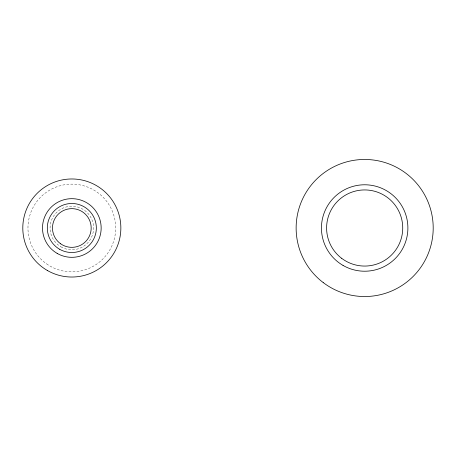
<?xml version="1.0" encoding="UTF-8"?>
<svg xmlns="http://www.w3.org/2000/svg" width="456" height="456" viewBox="0 0 456 456"><rect width="100%" height="100%" fill="white"/><g stroke="black" fill="none" stroke-linecap="round" stroke-linejoin="round"><path stroke-width="0.34" stroke-dasharray="2.28 1.71" d="M46.575 263.87A43.867 43.867 0 0 0 115.516 231.933A43.867 43.867 0 0 0 53.386 188.197A43.867 43.867 0 0 0 46.575 263.87M60.944 246.844A21.763 21.763 0 0 0 93.588 228A21.763 21.763 0 0 0 60.944 209.156A21.763 21.763 0 0 0 60.944 246.844"/><path stroke-width="0.68" d="M47.316 270.459A49.026 49.026 0 0 0 120.857 228A49.026 49.026 0 0 0 47.316 185.541A49.026 49.026 0 0 0 47.316 270.459M60.688 243.823A19.352 19.352 0 0 0 91.103 229.733A19.352 19.352 0 0 0 63.692 210.438A19.352 19.352 0 0 0 60.688 243.823M59.571 249.232A24.516 24.516 0 0 0 96.341 228A24.516 24.516 0 0 0 59.571 206.767A24.516 24.516 0 0 0 59.571 249.232M57.165 253.399A29.332 29.332 0 0 0 101.158 228A29.332 29.332 0 0 0 57.165 202.601A29.332 29.332 0 0 0 57.165 253.399M343.06 265.432A43.223 43.223 0 0 0 407.892 228A43.223 43.223 0 0 0 343.06 190.568A43.223 43.223 0 0 0 343.06 265.432M341.658 258.318A38.059 38.059 0 0 0 402.431 232.771A38.059 38.059 0 0 0 349.917 192.911A38.059 38.059 0 0 0 341.658 258.318M323.236 282.589A68.531 68.531 0 0 0 432.658 236.59A68.531 68.531 0 0 0 338.113 164.821A68.531 68.531 0 0 0 323.236 282.589"/></g></svg>
